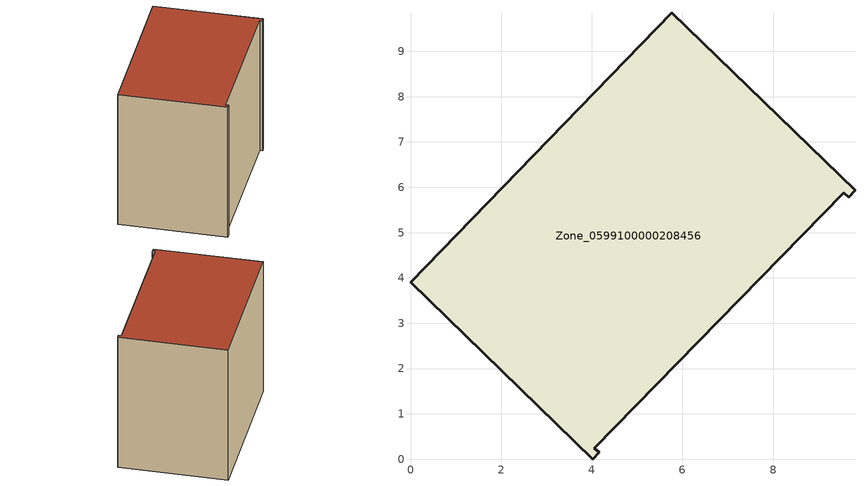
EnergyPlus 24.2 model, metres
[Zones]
Zone_0599100000208456
 floor ground (C_G): 4.16,0.15 4.02,0 0,3.9 5.77,9.85 9.81,5.93 9.67,5.78 9.56,5.88 4.06,0.24 z0
 wall outside (C_F): 5.77,9.85 0,3.9 4.02,0 4.16,0.15 4.06,0.24 9.56,5.88 9.67,5.78 9.81,5.93 5.77,9.85 z0:7.67
 roof outside (C_R): 9.81,5.93 5.77,9.85 0,3.9 4.02,0 4.16,0.15 4.06,0.24 9.56,5.88 9.67,5.78 z7.67
[BUILDING]
Pand.0599100000208456: North Axis=0; Terrain=City; Loads Convergence Tolerance Value=0.04; Temperature Convergence Tolerance Value=0.4; Solar Distribution=FullExterior; Maximum Number of Warmup Days=25; Minimum Number of Warmup Days=1
[Site:Location]
Rotterdam.The.Hague.AP_ZH_NLD Design_Conditions: Latitude=51.96; Longitude=4.45; Time Zone=1; Elevation=-4.5
[SITE:GROUNDTEMPERATURE:BUILDINGSURFACE]
18, 18, 18, 18, 18, 18, 18, 18, 18, 18, 18, 18
[MATERIAL] Thermal Absorptance=0.9; Solar Absorptance=0.7; Visible Absorptance=0.7
Name | Roughness | Thickness | Conductivity | Density | Specific Heat
G.TC.1946 | MediumSmooth | 0.15 | 1 | 540 | 1210
F.TC.1946 | Rough | 0.3 | 0.857143 | 1920 | 840
R.TC.1946 | MediumRough | 0.2 | 0.909091 | 1500 | 1000
[CONSTRUCTION]
C_G: G.TC.1946
C_F: F.TC.1946
C_R: R.TC.1946
[ZONE]
Zone_0599100000208456: Type=1; Multiplier=1; Ceiling Height=Autocalculate; Volume=Autocalculate; Floor Area=autocalculate; Part of Total Floor Area=Yes
[ZONEINFILTRATION:DESIGNFLOWRATE]
Infil_Zone_0599100000208456: Zone or ZoneList or Space or SpaceList=Zone_0599100000208456; Schedule=AlwaysOn; Design Flow Rate Calculation Method=Flow/Area; Flow Rate per Floor Area=0.003; Constant Term Coefficient=1; Temperature Term Coefficient=0; Velocity Term Coefficient=0; Velocity Squared Term Coefficient=0
[HVACTEMPLATE:ZONE:IDEALLOADSAIRSYSTEM]
Zone_0599100000208456: Maximum Heating Supply Air Temperature=50; Minimum Cooling Supply Air Temperature=13; Maximum Heating Supply Air Humidity Ratio=0.0156; Minimum Cooling Supply Air Humidity Ratio=0.0077; Heating Limit=NoLimit; Cooling Limit=NoLimit; Dehumidification Control Type=ConstantSensibleHeatRatio; Cooling Sensible Heat Ratio=0.7; Dehumidification Setpoint=60; Humidification Control Type=None; Humidification Setpoint=30; Outdoor Air Method=None; Outdoor Air Flow Rate per Person=0.00944; Outdoor Air Flow Rate per Zone Floor Area=0; Outdoor Air Flow Rate per Zone=0; Demand Controlled Ventilation Type=None; Outdoor Air Economizer Type=NoEconomizer; Heat Recovery Type=None; Sensible Heat Recovery Effectiveness=0.7; Latent Heat Recovery Effectiveness=0.65
[ZONECONTROL:THERMOSTAT]
ThermostatControl_Zone_0599100000208456: Zone or ZoneList=Zone_0599100000208456; Control Type Schedule=DualSetpointControlType; Control 1=Thermostat_Zone_0599100000208456; Temperature Difference Between Cutout And Setpoint=0
[THERMOSTATSETPOINT:DUALSETPOINT]
Thermostat_Zone_0599100000208456: Heating Setpoint Temperature Schedule=HeatingSetpoint_Zone_0599100000208456; Cooling Setpoint Temperature Schedule=CoolingSetpoint_Zone_0599100000208456
[SCHEDULE:COMPACT]
HeatingSetpoint_Zone_0599100000208456: Through: 12/31, For: AllDays, Until: 24:00, 21
CoolingSetpoint_Zone_0599100000208456: Through: 12/31, For: AllDays, Until: 24:00, 24
DualSetpointControlType: Through: 12/31, For: AllDays, Until: 24:00, 4
AlwaysOn: Through: 12/31, For: AllDays, Until: 24:00, 1
